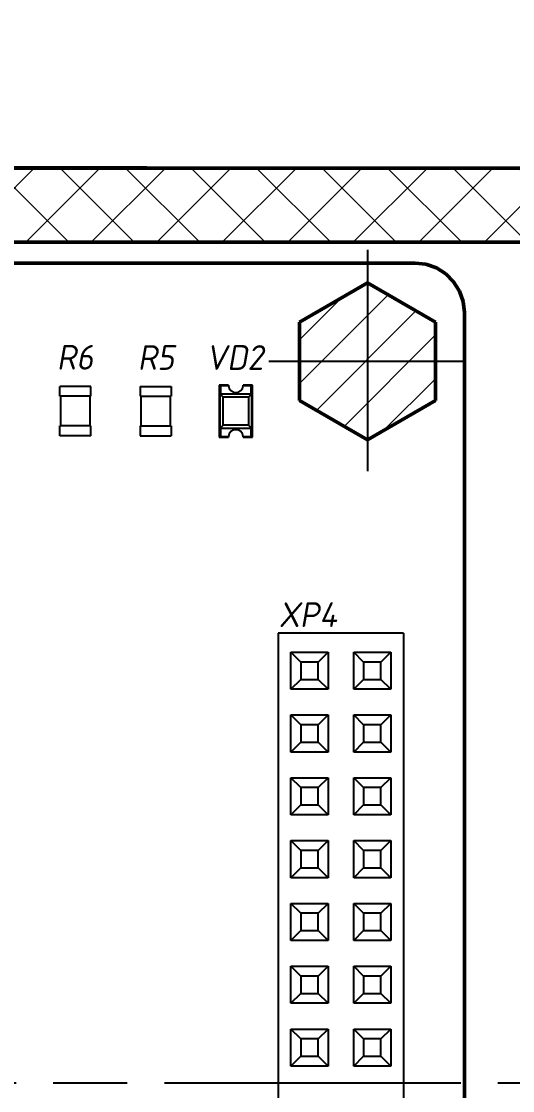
# Model space of a CAD drawing. Header units: inches. Extents: x -14 to 5184, y -66 to 1689.
# Drawn here: x 2701.32 to 2721.2, y 528.58 to 571.82 of the extents above; entities that cross this region are included whole.
import ezdxf

# ---------------------------------------------------------------- set-up
doc = ezdxf.new("R2010")
doc.units = ezdxf.units.IN
doc.header["$MEASUREMENT"] = 0
doc.linetypes.add('ACAD_ISO08W100', pattern=[36, 24, -3, 6, -3])
for name, color, linetype, lineweight in [('Видимые тонкие (ГОСТ)', 7, 'Continuous', 25), ('Видимый контур (ГОСТ)', 7, 'Continuous', 50), ('Маркер центра (ГОСТ)', 7, 'Continuous', 25), ('Осевая линия (ГОСТ)', 7, 'ACAD_ISO08W100', 25), ('Размер (ГОСТ)', 7, 'Continuous', 25), ('Штриховка (ГОСТ)', 7, 'Continuous', 18)]:
    doc.layers.add(name, color=color, linetype=linetype, lineweight=lineweight)
doc.styles.add('Standart 3.0', font='gost_b.ttf', dxfattribs={"oblique": 15, "height": 3})
doc.styles.add('Standart2', font='gost_b.ttf', dxfattribs={"oblique": 10, "height": 2})
doc.dimstyles.new('Обычный (ГОСТ)', dxfattribs={"dimscale": 0.5, "dimtxt": 3.5, "dimasz": 3.5, "dimexe": 1, "dimexo": 0, "dimgap": 0.5, "dimtad": 1, "dimrnd": 1e-08, "dimtxsty": 'Standart 3.0', "dimblk": 'Filled-1', "dimblk1": 'Filled-1', "dimblk2": 'Filled-1', "dimcen": 0.09, "dimdle": 15, "dimclrd": 256, "dimclre": 256, "dimclrt": 256, "dimazin": 2, "dimtfac": 0.714286, "dimtmove": 0, "dimatfit": 3, "dimfxl": 1, "dimtolj": 1, "dimlwd": 25, "dimlwe": 25, "dimarcsym": 0})

# ---------------------------------------------------------------- blocks, each defined once
blk = doc.blocks.new('Filled-1')
at = {"color": 0}
for p, q in [((0, 0), (-1, 0.143)), ((-1, 0.143), (-1, -0.143)), ((-1, 0), (0, 0)), ((-1, -0.143), (0, 0))]:
    blk.add_line(p, q, dxfattribs=at)
at = {"color": 0, "flags": 128}
blk.add_lwpolyline([(-1, -0.143), (0, 0), (-1, 0.143), (-1, -0.143)], dxfattribs=at)
at = {"color": 0}
blk.add_solid([(-1, -0.143), (0, 0), (-1, 0.143), (-1, -0.143)], dxfattribs=at)
blk = doc.blocks.new('*D138')
at = {"layer": 'Размер (ГОСТ)', "lineweight": 25, "ltscale": 0.5, "transparency": 16777216}
for p, q in [((2622.695, 560.882), (2622.695, 606.285)), ((2752.698, 560.882), (2752.698, 606.285)), ((2624.445, 605.785), (2750.948, 605.785))]:
    blk.add_line(p, q, dxfattribs=at)
at = {"layer": 'Размер (ГОСТ)', "lineweight": 25, "ltscale": 0.5, "transparency": 16777216, "xscale": 1.75, "yscale": 1.75, "zscale": 1.75, "rotation": 180}
blk.add_blockref('Filled-1', (2622.695, 605.785), dxfattribs=at)
at = {"layer": 'Размер (ГОСТ)', "lineweight": 25, "ltscale": 0.5, "transparency": 16777216, "xscale": 1.75, "yscale": 1.75, "zscale": 1.75}
blk.add_blockref('Filled-1', (2752.698, 605.785), dxfattribs=at)
at = {"layer": 'Размер (ГОСТ)', "ltscale": 0.5, "transparency": 16777216, "insert": (2687.697, 607.541), "char_height": 3, "width": 6.67032, "attachment_point": 5, "style": 'Standart 3.0'}
blk.add_mtext('\\A1;130{\\fGOST type B|b0|i0|c204|p0;*}', dxfattribs=at)
blk = doc.blocks.new('*D139')
at = {"layer": 'Размер (ГОСТ)', "lineweight": 25, "ltscale": 0.5, "transparency": 16777216}
for p, q in [((2634.695, 558.882), (2634.695, 576.285)), ((2740.695, 557.888), (2740.695, 576.285)), ((2636.445, 575.785), (2738.945, 575.785))]:
    blk.add_line(p, q, dxfattribs=at)
at = {"layer": 'Размер (ГОСТ)', "lineweight": 25, "ltscale": 0.5, "transparency": 16777216, "xscale": 1.75, "yscale": 1.75, "zscale": 1.75, "rotation": 180}
blk.add_blockref('Filled-1', (2634.695, 575.785), dxfattribs=at)
at = {"layer": 'Размер (ГОСТ)', "lineweight": 25, "ltscale": 0.5, "transparency": 16777216, "xscale": 1.75, "yscale": 1.75, "zscale": 1.75}
blk.add_blockref('Filled-1', (2740.695, 575.785), dxfattribs=at)
at = {"layer": 'Размер (ГОСТ)', "ltscale": 0.5, "transparency": 16777216, "insert": (2687.695, 577.541), "char_height": 3, "attachment_point": 5, "style": 'Standart 3.0'}
blk.add_mtext('\\A1;106*', dxfattribs=at)
blk = doc.blocks.new('*D140')
at = {"layer": 'Размер (ГОСТ)', "lineweight": 25, "ltscale": 0.5, "transparency": 16777216}
for p, q in [((2625.696, 552.882), (2625.696, 596.285)), ((2749.696, 552.888), (2749.696, 596.285)), ((2627.446, 595.785), (2747.946, 595.785))]:
    blk.add_line(p, q, dxfattribs=at)
at = {"layer": 'Размер (ГОСТ)', "lineweight": 25, "ltscale": 0.5, "transparency": 16777216, "xscale": 1.75, "yscale": 1.75, "zscale": 1.75, "rotation": 180}
blk.add_blockref('Filled-1', (2625.696, 595.785), dxfattribs=at)
at = {"layer": 'Размер (ГОСТ)', "lineweight": 25, "ltscale": 0.5, "transparency": 16777216, "xscale": 1.75, "yscale": 1.75, "zscale": 1.75}
blk.add_blockref('Filled-1', (2749.696, 595.785), dxfattribs=at)
at = {"layer": 'Размер (ГОСТ)', "ltscale": 0.5, "transparency": 16777216, "insert": (2687.696, 597.541), "char_height": 3, "attachment_point": 5, "style": 'Standart 3.0'}
blk.add_mtext('\\A1;124{\\fGOST type B|b0|i0|c204|p0;*}', dxfattribs=at)
blk = doc.blocks.new('*D145')
at = {"layer": 'Размер (ГОСТ)', "lineweight": 25, "ltscale": 0.5, "transparency": 16777216}
for p, q in [((2629.695, 557.882), (2629.695, 586.544)), ((2745.695, 557.888), (2745.695, 586.544)), ((2631.445, 586.044), (2743.945, 586.044))]:
    blk.add_line(p, q, dxfattribs=at)
at = {"layer": 'Размер (ГОСТ)', "lineweight": 25, "ltscale": 0.5, "transparency": 16777216, "xscale": 1.75, "yscale": 1.75, "zscale": 1.75, "rotation": 180}
blk.add_blockref('Filled-1', (2629.695, 586.044), dxfattribs=at)
at = {"layer": 'Размер (ГОСТ)', "lineweight": 25, "ltscale": 0.5, "transparency": 16777216, "xscale": 1.75, "yscale": 1.75, "zscale": 1.75}
blk.add_blockref('Filled-1', (2745.695, 586.044), dxfattribs=at)
at = {"layer": 'Размер (ГОСТ)', "ltscale": 0.5, "transparency": 16777216, "insert": (2687.695, 588.097), "char_height": 3, "attachment_point": 5, "style": 'Standart 3.0'}
blk.add_mtext('\\A1;116%%P{\\fGOST type B|b0|i0|c204|p0;0,2}', dxfattribs=at)
blk = doc.blocks.new('*D203')
at = {"layer": 'Размер (ГОСТ)', "lineweight": 25, "ltscale": 0.5, "transparency": 16777216}
for p, q in [((2589.079, 528.958), (2589.079, 615.736)), ((2786.29, 528.89), (2786.29, 615.736)), ((2590.829, 615.236), (2784.54, 615.236))]:
    blk.add_line(p, q, dxfattribs=at)
at = {"layer": 'Размер (ГОСТ)', "lineweight": 25, "ltscale": 0.5, "transparency": 16777216, "xscale": 1.75, "yscale": 1.75, "zscale": 1.75, "rotation": 180}
blk.add_blockref('Filled-1', (2589.079, 615.236), dxfattribs=at)
at = {"layer": 'Размер (ГОСТ)', "lineweight": 25, "ltscale": 0.5, "transparency": 16777216, "xscale": 1.75, "yscale": 1.75, "zscale": 1.75}
blk.add_blockref('Filled-1', (2786.29, 615.236), dxfattribs=at)
at = {"layer": 'Размер (ГОСТ)', "ltscale": 0.5, "transparency": 16777216, "insert": (2687.685, 617.289), "char_height": 3, "attachment_point": 5, "style": 'Standart 3.0'}
blk.add_mtext('\\A1;{\\fGOST type B|b0|i0|c204|p0;198}%%P{\\fGOST type B|b0|i0|c204|p0;0,4}', dxfattribs=at)
blk = doc.blocks.new('*D204')
at = {"layer": 'Видимые тонкие (ГОСТ)', "lineweight": 25, "ltscale": 0.5, "transparency": 16777216}
for p, q in [((2627.695, 565.882), (2808, 565.882)), ((2807.5, 564.132), (2807.5, 493.632)), ((2627.699, 491.882), (2808, 491.882))]:
    blk.add_line(p, q, dxfattribs=at)
at = {"layer": 'Видимые тонкие (ГОСТ)', "lineweight": 25, "ltscale": 0.5, "transparency": 16777216, "xscale": 1.75, "yscale": 1.75, "zscale": 1.75}
for p, rotation in [((2807.5, 565.882), 90), ((2807.5, 491.882), 270)]:
    blk.add_blockref('Filled-1', p, dxfattribs=dict(at, rotation=rotation))
at = {"layer": 'Видимые тонкие (ГОСТ)', "ltscale": 0.5, "transparency": 16777216, "insert": (2805.75, 530), "char_height": 3, "attachment_point": 5, "rotation": 90, "style": 'Standart 3.0'}
blk.add_mtext('\\A1;74*', dxfattribs=at)

msp = doc.modelspace()

# ---------------------------------------------------------------- hatches: boundary and pattern name
at = {"layer": 'Штриховка (ГОСТ)'}
h = msp.add_hatch(dxfattribs=at)
h.set_pattern_fill('ANSI37', color=256, scale=15, style=0)
h.set_pattern_definition([(45, (-764.6716, -5.0253), (-1.3258252, 1.3258252), []), (135, (-764.6716, -5.0253), (-1.3258252, -1.3258252), [])])
edge = h.paths.add_edge_path()
edge.add_ellipse((2627.6985, 496.8817), major_axis=(-5, -0.0003), ratio=1, start_angle=0, end_angle=90)
edge.add_line((2627.6987, 491.8817), (2747.6987, 491.8878))
edge.add_ellipse((2747.6985, 496.8878), major_axis=(0.0003, -5), ratio=1, start_angle=0, end_angle=90)
edge.add_line((2752.6985, 496.888), (2752.6952, 560.888))
edge.add_ellipse((2747.6952, 560.8878), major_axis=(5, 0.0003), ratio=1, start_angle=0, end_angle=90)
edge.add_line((2747.695, 565.8878), (2627.695, 565.8817))
edge.add_ellipse((2627.6952, 560.8817), major_axis=(-0.0003, 5), ratio=1, start_angle=0, end_angle=90)
edge.add_line((2622.6952, 560.8814), (2622.6985, 496.8814))
edge = h.paths.add_edge_path(flags=0)
edge.add_ellipse((2745.6983, 499.8877), major_axis=(-0.0002, 3.5), ratio=1, start_angle=0, end_angle=360)
edge = h.paths.add_edge_path(flags=0)
edge.add_ellipse((2745.6954, 557.8877), major_axis=(-0.0002, 3.5), ratio=1, start_angle=0, end_angle=360)
edge = h.paths.add_edge_path(flags=0)
edge.add_ellipse((2629.6954, 557.8818), major_axis=(-0.0002, 3.5), ratio=1, start_angle=0, end_angle=360)
edge = h.paths.add_edge_path(flags=0)
edge.add_ellipse((2629.6983, 499.8818), major_axis=(-0.0002, 3.5), ratio=1, start_angle=0, end_angle=360)
edge = h.paths.add_edge_path(flags=0)
edge.add_ellipse((2742.6955, 554.8875), major_axis=(-2, -0.0001), ratio=1, start_angle=0, end_angle=90)
edge.add_line((2742.6956, 552.8875), (2749.6956, 552.8879))
edge.add_line((2749.6956, 552.8879), (2749.6981, 504.8879))
edge.add_line((2749.6981, 504.8879), (2742.6981, 504.8875))
edge.add_ellipse((2742.6982, 502.8875), major_axis=(-0.0001, 2), ratio=1, start_angle=0, end_angle=90)
edge.add_line((2740.6982, 502.8874), (2740.6986, 494.8874))
edge.add_line((2740.6986, 494.8874), (2634.6986, 494.8821))
edge.add_line((2634.6986, 494.8821), (2634.6982, 502.8821))
edge.add_ellipse((2632.6982, 502.882), major_axis=(2, 0.0001), ratio=1, start_angle=0, end_angle=90)
edge.add_line((2632.6981, 504.882), (2625.6981, 504.8816))
edge.add_line((2625.6981, 504.8816), (2625.6956, 552.8816))
edge.add_line((2625.6956, 552.8816), (2632.6956, 552.882))
edge.add_ellipse((2632.6955, 554.882), major_axis=(0.0001, -2), ratio=1, start_angle=0, end_angle=90)
edge.add_line((2634.6955, 554.8821), (2634.6951, 562.8821))
edge.add_line((2634.6951, 562.8821), (2740.6951, 562.8874))
edge.add_line((2740.6951, 562.8874), (2740.6955, 554.8874))
h = msp.add_hatch(dxfattribs=at)
h.set_pattern_fill('ANSI31', color=256, scale=10, style=0)
h.set_pattern_definition([(45, (-764.6716, -5.0253), (-0.88388348, 0.88388348), [])])
h.paths.add_polyline_path([(2715.3237, 561.2475), (2718.0737, 559.6598), (2718.0737, 556.4843), (2715.3237, 554.8966), (2712.5737, 556.4843), (2712.5737, 559.6598)])

# ---------------------------------------------------------------- linework, layer by layer
at = {"layer": 'Видимые тонкие (ГОСТ)', "transparency": 33554687}
for p, q in [((2704.1293, 557.0586), (2702.8693, 557.0586)), ((2702.8693, 556.6586), (2702.8693, 557.0586)), ((2704.1293, 556.6586), (2704.1293, 557.0586)), ((2706.1192, 557.0586), (2707.3792, 557.0586)), ((2706.1192, 557.0586), (2706.1192, 556.6586)), ((2707.3792, 557.0586), (2707.3792, 556.6586)), ((2709.6993, 557.1086), (2709.3243, 557.1086)), ((2709.3243, 557.1086), (2709.3243, 555.0086)), ((2709.3743, 557.0795), (2709.3743, 556.7586)), ((2709.7007, 557.0795), (2709.3743, 557.0795)), ((2710.6243, 557.0795), (2710.2978, 557.0795)), ((2710.6743, 557.1086), (2710.2993, 557.1086)), ((2710.6243, 556.7586), (2710.6243, 557.0795)), ((2710.6743, 555.0086), (2710.6743, 557.1086)), ((2704.1293, 556.6586), (2702.8693, 556.6586)), ((2702.8993, 556.6586), (2702.8993, 555.4586)), ((2704.0993, 555.4586), (2704.0993, 556.6586)), ((2706.1192, 556.6586), (2707.3792, 556.6586)), ((2706.1492, 556.6586), (2706.1492, 555.4586)), ((2707.3492, 555.4586), (2707.3492, 556.6586)), ((2709.3493, 556.7586), (2709.3519, 556.7586)), ((2709.3493, 556.7586), (2709.3493, 555.3586)), ((2709.3743, 556.7586), (2709.3519, 556.7586)), ((2709.4832, 556.6273), (2709.3519, 556.7586)), ((2709.3743, 556.7586), (2710.6243, 556.7586)), ((2710.5153, 556.6273), (2709.4832, 556.6273)), ((2709.4832, 555.4899), (2709.4832, 556.6273)), ((2710.6466, 556.7586), (2710.5153, 556.6273)), ((2710.5153, 556.6273), (2710.5153, 555.4899)), ((2710.6466, 556.7586), (2710.6243, 556.7586)), ((2710.6466, 556.7586), (2710.6493, 556.7586)), ((2710.6493, 555.3586), (2710.6493, 556.7586)), ((2704.1293, 555.4586), (2702.8693, 555.4586)), ((2702.8693, 555.0586), (2702.8693, 555.4586)), ((2704.1293, 555.0586), (2704.1293, 555.4586)), ((2706.1192, 555.4586), (2707.3792, 555.4586)), ((2706.1192, 555.4586), (2706.1192, 555.0586)), ((2707.3792, 555.4586), (2707.3792, 555.0586)), ((2709.3493, 555.3586), (2709.3519, 555.3586)), ((2709.3519, 555.3586), (2709.4832, 555.4899)), ((2709.3743, 555.3586), (2709.3519, 555.3586)), ((2709.3743, 555.3586), (2709.3743, 555.0377)), ((2710.6243, 555.3586), (2709.3743, 555.3586)), ((2710.5153, 555.4899), (2709.4832, 555.4899)), ((2710.5153, 555.4899), (2710.6466, 555.3586)), ((2710.6466, 555.3586), (2710.6243, 555.3586)), ((2710.6243, 555.0377), (2710.6243, 555.3586)), ((2710.6466, 555.3586), (2710.6493, 555.3586)), ((2704.1293, 555.0586), (2702.8693, 555.0586)), ((2706.1192, 555.0586), (2707.3792, 555.0586)), ((2709.3243, 555.0086), (2709.6993, 555.0086)), ((2709.3743, 555.0377), (2709.7007, 555.0377)), ((2710.2978, 555.0377), (2710.6243, 555.0377)), ((2710.2993, 555.0086), (2710.6743, 555.0086)), ((2716.7893, 547.0837), (2711.7093, 547.0837)), ((2711.7093, 547.0837), (2711.7093, 511.0846)), ((2716.7893, 547.0837), (2716.7893, 511.0846)), ((2712.2293, 544.8137), (2712.2293, 546.3137)), ((2712.2293, 546.3137), (2713.7293, 546.3137)), ((2712.6293, 545.9137), (2712.2293, 546.3137)), ((2713.3293, 545.9137), (2713.7293, 546.3137)), ((2713.7293, 546.3137), (2713.7293, 544.8137)), ((2714.7693, 546.3137), (2716.2693, 546.3137)), ((2714.7693, 544.8137), (2714.7693, 546.3137)), ((2715.1693, 545.9137), (2714.7693, 546.3137)), ((2715.8693, 545.9137), (2716.2693, 546.3137)), ((2716.2693, 546.3137), (2716.2693, 544.8137)), ((2712.6293, 545.9137), (2712.6293, 545.2137)), ((2713.3293, 545.9137), (2712.6293, 545.9137)), ((2713.3293, 545.2137), (2713.3293, 545.9137)), ((2715.1693, 545.9137), (2715.1693, 545.2137)), ((2715.8693, 545.9137), (2715.1693, 545.9137)), ((2715.8693, 545.2137), (2715.8693, 545.9137)), ((2712.2293, 544.8137), (2712.6293, 545.2137)), ((2712.6293, 545.2137), (2713.3293, 545.2137)), ((2713.7293, 544.8137), (2713.3293, 545.2137)), ((2714.7693, 544.8137), (2715.1693, 545.2137)), ((2715.1693, 545.2137), (2715.8693, 545.2137)), ((2716.2693, 544.8137), (2715.8693, 545.2137)), ((2713.7293, 544.8137), (2712.2293, 544.8137)), ((2716.2693, 544.8137), (2714.7693, 544.8137)), ((2712.2293, 543.7737), (2713.7293, 543.7737)), ((2712.2293, 542.2737), (2712.2293, 543.7737)), ((2712.6293, 543.3737), (2712.2293, 543.7737)), ((2712.2293, 542.2737), (2712.2293, 543.7737)), ((2712.2293, 543.7737), (2713.7293, 543.7737)), ((2712.6293, 543.3737), (2712.2293, 543.7737)), ((2713.3293, 543.3737), (2713.7293, 543.7737)), ((2713.3293, 543.3737), (2713.7293, 543.7737)), ((2713.7293, 543.7737), (2713.7293, 542.2737)), ((2713.7293, 543.7737), (2713.7293, 542.2737)), ((2714.7693, 543.7737), (2716.2693, 543.7737)), ((2714.7693, 542.2737), (2714.7693, 543.7737)), ((2715.1693, 543.3737), (2714.7693, 543.7737)), ((2714.7693, 543.7737), (2716.2693, 543.7737)), ((2714.7693, 542.2737), (2714.7693, 543.7737)), ((2715.1693, 543.3737), (2714.7693, 543.7737)), ((2715.8693, 543.3737), (2716.2693, 543.7737)), ((2715.8693, 543.3737), (2716.2693, 543.7737)), ((2716.2693, 543.7737), (2716.2693, 542.2737)), ((2716.2693, 543.7737), (2716.2693, 542.2737)), ((2712.6293, 543.3737), (2712.6293, 542.6737)), ((2713.3293, 543.3737), (2712.6293, 543.3737)), ((2712.6293, 543.3737), (2712.6293, 542.6737)), ((2713.3293, 543.3737), (2712.6293, 543.3737)), ((2713.3293, 542.6737), (2713.3293, 543.3737)), ((2713.3293, 542.6737), (2713.3293, 543.3737)), ((2715.1693, 543.3737), (2715.1693, 542.6737)), ((2715.8693, 543.3737), (2715.1693, 543.3737)), ((2715.1693, 543.3737), (2715.1693, 542.6737)), ((2715.8693, 543.3737), (2715.1693, 543.3737)), ((2715.8693, 542.6737), (2715.8693, 543.3737)), ((2715.8693, 542.6737), (2715.8693, 543.3737)), ((2712.2293, 542.2737), (2712.6293, 542.6737)), ((2712.2293, 542.2737), (2712.6293, 542.6737)), ((2712.6293, 542.6737), (2713.3293, 542.6737)), ((2712.6293, 542.6737), (2713.3293, 542.6737)), ((2713.7293, 542.2737), (2713.3293, 542.6737)), ((2713.7293, 542.2737), (2713.3293, 542.6737)), ((2714.7693, 542.2737), (2715.1693, 542.6737)), ((2714.7693, 542.2737), (2715.1693, 542.6737)), ((2715.1693, 542.6737), (2715.8693, 542.6737)), ((2715.1693, 542.6737), (2715.8693, 542.6737)), ((2716.2693, 542.2737), (2715.8693, 542.6737)), ((2716.2693, 542.2737), (2715.8693, 542.6737)), ((2713.7293, 542.2737), (2712.2293, 542.2737)), ((2713.7293, 542.2737), (2712.2293, 542.2737)), ((2716.2693, 542.2737), (2714.7693, 542.2737)), ((2716.2693, 542.2737), (2714.7693, 542.2737)), ((2712.2293, 541.2337), (2713.7293, 541.2337)), ((2712.2293, 539.7337), (2712.2293, 541.2337)), ((2712.6293, 540.8337), (2712.2293, 541.2337)), ((2712.2293, 539.7337), (2712.2293, 541.2337)), ((2712.2293, 541.2337), (2713.7293, 541.2337)), ((2712.6293, 540.8337), (2712.2293, 541.2337)), ((2713.3293, 540.8337), (2713.7293, 541.2337)), ((2713.3293, 540.8337), (2713.7293, 541.2337)), ((2713.7293, 541.2337), (2713.7293, 539.7337)), ((2713.7293, 541.2337), (2713.7293, 539.7337)), ((2714.7693, 541.2337), (2716.2693, 541.2337)), ((2714.7693, 539.7337), (2714.7693, 541.2337)), ((2715.1693, 540.8337), (2714.7693, 541.2337)), ((2714.7693, 541.2337), (2716.2693, 541.2337)), ((2714.7693, 539.7337), (2714.7693, 541.2337)), ((2715.1693, 540.8337), (2714.7693, 541.2337)), ((2715.8693, 540.8337), (2716.2693, 541.2337)), ((2715.8693, 540.8337), (2716.2693, 541.2337)), ((2716.2693, 541.2337), (2716.2693, 539.7337)), ((2716.2693, 541.2337), (2716.2693, 539.7337)), ((2712.6293, 540.8337), (2712.6293, 540.1337)), ((2713.3293, 540.8337), (2712.6293, 540.8337)), ((2712.6293, 540.8337), (2712.6293, 540.1337)), ((2713.3293, 540.8337), (2712.6293, 540.8337)), ((2713.3293, 540.1337), (2713.3293, 540.8337)), ((2713.3293, 540.1337), (2713.3293, 540.8337)), ((2715.1693, 540.8337), (2715.1693, 540.1337)), ((2715.8693, 540.8337), (2715.1693, 540.8337)), ((2715.1693, 540.8337), (2715.1693, 540.1337)), ((2715.8693, 540.8337), (2715.1693, 540.8337)), ((2715.8693, 540.1337), (2715.8693, 540.8337)), ((2715.8693, 540.1337), (2715.8693, 540.8337)), ((2712.2293, 539.7337), (2712.6293, 540.1337)), ((2712.2293, 539.7337), (2712.6293, 540.1337)), ((2712.6293, 540.1337), (2713.3293, 540.1337)), ((2712.6293, 540.1337), (2713.3293, 540.1337)), ((2713.7293, 539.7337), (2713.3293, 540.1337)), ((2713.7293, 539.7337), (2713.3293, 540.1337)), ((2714.7693, 539.7337), (2715.1693, 540.1337)), ((2714.7693, 539.7337), (2715.1693, 540.1337)), ((2715.1693, 540.1337), (2715.8693, 540.1337)), ((2715.1693, 540.1337), (2715.8693, 540.1337)), ((2716.2693, 539.7337), (2715.8693, 540.1337)), ((2716.2693, 539.7337), (2715.8693, 540.1337)), ((2713.7293, 539.7337), (2712.2293, 539.7337)), ((2713.7293, 539.7337), (2712.2293, 539.7337)), ((2716.2693, 539.7337), (2714.7693, 539.7337)), ((2716.2693, 539.7337), (2714.7693, 539.7337)), ((2712.2293, 538.6937), (2713.7293, 538.6937)), ((2712.2293, 537.1937), (2712.2293, 538.6937)), ((2712.6293, 538.2937), (2712.2293, 538.6937)), ((2712.2293, 537.1937), (2712.2293, 538.6937)), ((2712.2293, 538.6937), (2713.7293, 538.6937)), ((2712.6293, 538.2937), (2712.2293, 538.6937)), ((2713.3293, 538.2937), (2713.7293, 538.6937)), ((2713.3293, 538.2937), (2713.7293, 538.6937)), ((2713.7293, 538.6937), (2713.7293, 537.1937)), ((2713.7293, 538.6937), (2713.7293, 537.1937)), ((2714.7693, 538.6937), (2716.2693, 538.6937)), ((2714.7693, 537.1937), (2714.7693, 538.6937)), ((2715.1693, 538.2937), (2714.7693, 538.6937)), ((2714.7693, 538.6937), (2716.2693, 538.6937)), ((2714.7693, 537.1937), (2714.7693, 538.6937)), ((2715.1693, 538.2937), (2714.7693, 538.6937)), ((2715.8693, 538.2937), (2716.2693, 538.6937)), ((2715.8693, 538.2937), (2716.2693, 538.6937)), ((2716.2693, 538.6937), (2716.2693, 537.1937)), ((2716.2693, 538.6937), (2716.2693, 537.1937)), ((2712.6293, 538.2937), (2712.6293, 537.5937)), ((2713.3293, 538.2937), (2712.6293, 538.2937)), ((2712.6293, 538.2937), (2712.6293, 537.5937)), ((2713.3293, 538.2937), (2712.6293, 538.2937)), ((2713.3293, 537.5937), (2713.3293, 538.2937)), ((2713.3293, 537.5937), (2713.3293, 538.2937)), ((2715.1693, 538.2937), (2715.1693, 537.5937)), ((2715.8693, 538.2937), (2715.1693, 538.2937)), ((2715.1693, 538.2937), (2715.1693, 537.5937)), ((2715.8693, 538.2937), (2715.1693, 538.2937)), ((2715.8693, 537.5937), (2715.8693, 538.2937)), ((2715.8693, 537.5937), (2715.8693, 538.2937)), ((2712.2293, 537.1937), (2712.6293, 537.5937)), ((2712.2293, 537.1937), (2712.6293, 537.5937)), ((2712.6293, 537.5937), (2713.3293, 537.5937)), ((2712.6293, 537.5937), (2713.3293, 537.5937)), ((2713.7293, 537.1937), (2713.3293, 537.5937)), ((2713.7293, 537.1937), (2713.3293, 537.5937)), ((2714.7693, 537.1937), (2715.1693, 537.5937)), ((2714.7693, 537.1937), (2715.1693, 537.5937)), ((2715.1693, 537.5937), (2715.8693, 537.5937)), ((2715.1693, 537.5937), (2715.8693, 537.5937)), ((2716.2693, 537.1937), (2715.8693, 537.5937)), ((2716.2693, 537.1937), (2715.8693, 537.5937)), ((2713.7293, 537.1937), (2712.2293, 537.1937)), ((2713.7293, 537.1937), (2712.2293, 537.1937)), ((2716.2693, 537.1937), (2714.7693, 537.1937)), ((2716.2693, 537.1937), (2714.7693, 537.1937)), ((2712.2293, 536.1537), (2713.7293, 536.1537)), ((2712.2293, 534.6537), (2712.2293, 536.1537)), ((2712.6293, 535.7537), (2712.2293, 536.1537)), ((2712.2293, 534.6537), (2712.2293, 536.1537)), ((2712.2293, 536.1537), (2713.7293, 536.1537)), ((2712.6293, 535.7537), (2712.2293, 536.1537)), ((2713.3293, 535.7537), (2713.7293, 536.1537)), ((2713.3293, 535.7537), (2713.7293, 536.1537)), ((2713.7293, 536.1537), (2713.7293, 534.6537)), ((2713.7293, 536.1537), (2713.7293, 534.6537)), ((2714.7693, 536.1537), (2716.2693, 536.1537)), ((2714.7693, 534.6537), (2714.7693, 536.1537)), ((2715.1693, 535.7537), (2714.7693, 536.1537)), ((2714.7693, 536.1537), (2716.2693, 536.1537)), ((2714.7693, 534.6537), (2714.7693, 536.1537)), ((2715.1693, 535.7537), (2714.7693, 536.1537)), ((2715.8693, 535.7537), (2716.2693, 536.1537)), ((2715.8693, 535.7537), (2716.2693, 536.1537)), ((2716.2693, 536.1537), (2716.2693, 534.6537)), ((2716.2693, 536.1537), (2716.2693, 534.6537)), ((2712.6293, 535.7537), (2712.6293, 535.0537)), ((2713.3293, 535.7537), (2712.6293, 535.7537)), ((2712.6293, 535.7537), (2712.6293, 535.0537)), ((2713.3293, 535.7537), (2712.6293, 535.7537)), ((2713.3293, 535.0537), (2713.3293, 535.7537)), ((2713.3293, 535.0537), (2713.3293, 535.7537)), ((2715.1693, 535.7537), (2715.1693, 535.0537)), ((2715.8693, 535.7537), (2715.1693, 535.7537)), ((2715.1693, 535.7537), (2715.1693, 535.0537)), ((2715.8693, 535.7537), (2715.1693, 535.7537)), ((2715.8693, 535.0537), (2715.8693, 535.7537)), ((2715.8693, 535.0537), (2715.8693, 535.7537)), ((2712.2293, 534.6537), (2712.6293, 535.0537)), ((2712.2293, 534.6537), (2712.6293, 535.0537)), ((2712.6293, 535.0537), (2713.3293, 535.0537)), ((2712.6293, 535.0537), (2713.3293, 535.0537)), ((2713.7293, 534.6537), (2713.3293, 535.0537)), ((2713.7293, 534.6537), (2713.3293, 535.0537)), ((2714.7693, 534.6537), (2715.1693, 535.0537)), ((2714.7693, 534.6537), (2715.1693, 535.0537)), ((2715.1693, 535.0537), (2715.8693, 535.0537)), ((2715.1693, 535.0537), (2715.8693, 535.0537)), ((2716.2693, 534.6537), (2715.8693, 535.0537)), ((2716.2693, 534.6537), (2715.8693, 535.0537)), ((2713.7293, 534.6537), (2712.2293, 534.6537)), ((2713.7293, 534.6537), (2712.2293, 534.6537)), ((2716.2693, 534.6537), (2714.7693, 534.6537)), ((2716.2693, 534.6537), (2714.7693, 534.6537)), ((2712.2293, 533.6137), (2713.7293, 533.6137)), ((2712.2293, 532.1137), (2712.2293, 533.6137)), ((2712.6293, 533.2137), (2712.2293, 533.6137)), ((2712.2293, 532.1137), (2712.2293, 533.6137)), ((2712.2293, 533.6137), (2713.7293, 533.6137)), ((2712.6293, 533.2137), (2712.2293, 533.6137)), ((2713.3293, 533.2137), (2713.7293, 533.6137)), ((2713.3293, 533.2137), (2713.7293, 533.6137)), ((2713.7293, 533.6137), (2713.7293, 532.1137)), ((2713.7293, 533.6137), (2713.7293, 532.1137)), ((2714.7693, 533.6137), (2716.2693, 533.6137)), ((2714.7693, 532.1137), (2714.7693, 533.6137)), ((2715.1693, 533.2137), (2714.7693, 533.6137)), ((2714.7693, 533.6137), (2716.2693, 533.6137)), ((2714.7693, 532.1137), (2714.7693, 533.6137)), ((2715.1693, 533.2137), (2714.7693, 533.6137)), ((2715.8693, 533.2137), (2716.2693, 533.6137)), ((2715.8693, 533.2137), (2716.2693, 533.6137)), ((2716.2693, 533.6137), (2716.2693, 532.1137)), ((2716.2693, 533.6137), (2716.2693, 532.1137)), ((2712.6293, 533.2137), (2712.6293, 532.5137)), ((2713.3293, 533.2137), (2712.6293, 533.2137)), ((2712.6293, 533.2137), (2712.6293, 532.5137)), ((2713.3293, 533.2137), (2712.6293, 533.2137)), ((2713.3293, 532.5137), (2713.3293, 533.2137)), ((2713.3293, 532.5137), (2713.3293, 533.2137)), ((2715.1693, 533.2137), (2715.1693, 532.5137)), ((2715.8693, 533.2137), (2715.1693, 533.2137)), ((2715.1693, 533.2137), (2715.1693, 532.5137)), ((2715.8693, 533.2137), (2715.1693, 533.2137)), ((2715.8693, 532.5137), (2715.8693, 533.2137)), ((2715.8693, 532.5137), (2715.8693, 533.2137)), ((2712.2293, 532.1137), (2712.6293, 532.5137)), ((2712.2293, 532.1137), (2712.6293, 532.5137)), ((2712.6293, 532.5137), (2713.3293, 532.5137)), ((2712.6293, 532.5137), (2713.3293, 532.5137)), ((2713.7293, 532.1137), (2713.3293, 532.5137)), ((2713.7293, 532.1137), (2713.3293, 532.5137)), ((2714.7693, 532.1137), (2715.1693, 532.5137)), ((2714.7693, 532.1137), (2715.1693, 532.5137)), ((2715.1693, 532.5137), (2715.8693, 532.5137)), ((2715.1693, 532.5137), (2715.8693, 532.5137)), ((2716.2693, 532.1137), (2715.8693, 532.5137)), ((2716.2693, 532.1137), (2715.8693, 532.5137)), ((2713.7293, 532.1137), (2712.2293, 532.1137)), ((2713.7293, 532.1137), (2712.2293, 532.1137)), ((2716.2693, 532.1137), (2714.7693, 532.1137)), ((2716.2693, 532.1137), (2714.7693, 532.1137)), ((2712.2293, 531.0737), (2713.7293, 531.0737)), ((2712.2293, 529.5737), (2712.2293, 531.0737)), ((2712.6293, 530.6737), (2712.2293, 531.0737)), ((2712.2293, 529.5737), (2712.2293, 531.0737)), ((2712.2293, 531.0737), (2713.7293, 531.0737)), ((2712.6293, 530.6737), (2712.2293, 531.0737)), ((2713.3293, 530.6737), (2713.7293, 531.0737)), ((2713.3293, 530.6737), (2713.7293, 531.0737)), ((2713.7293, 531.0737), (2713.7293, 529.5737)), ((2713.7293, 531.0737), (2713.7293, 529.5737)), ((2714.7693, 531.0737), (2716.2693, 531.0737)), ((2714.7693, 529.5737), (2714.7693, 531.0737)), ((2715.1693, 530.6737), (2714.7693, 531.0737)), ((2714.7693, 531.0737), (2716.2693, 531.0737)), ((2714.7693, 529.5737), (2714.7693, 531.0737)), ((2715.1693, 530.6737), (2714.7693, 531.0737)), ((2715.8693, 530.6737), (2716.2693, 531.0737)), ((2715.8693, 530.6737), (2716.2693, 531.0737)), ((2716.2693, 531.0737), (2716.2693, 529.5737)), ((2716.2693, 531.0737), (2716.2693, 529.5737)), ((2712.6293, 530.6737), (2712.6293, 529.9737)), ((2713.3293, 530.6737), (2712.6293, 530.6737)), ((2712.6293, 530.6737), (2712.6293, 529.9737)), ((2713.3293, 530.6737), (2712.6293, 530.6737)), ((2713.3293, 529.9737), (2713.3293, 530.6737)), ((2713.3293, 529.9737), (2713.3293, 530.6737)), ((2715.1693, 530.6737), (2715.1693, 529.9737)), ((2715.8693, 530.6737), (2715.1693, 530.6737)), ((2715.1693, 530.6737), (2715.1693, 529.9737)), ((2715.8693, 530.6737), (2715.1693, 530.6737)), ((2715.8693, 529.9737), (2715.8693, 530.6737)), ((2715.8693, 529.9737), (2715.8693, 530.6737)), ((2712.2293, 529.5737), (2712.6293, 529.9737)), ((2712.2293, 529.5737), (2712.6293, 529.9737)), ((2712.6293, 529.9737), (2713.3293, 529.9737)), ((2712.6293, 529.9737), (2713.3293, 529.9737)), ((2713.7293, 529.5737), (2713.3293, 529.9737)), ((2713.7293, 529.5737), (2713.3293, 529.9737)), ((2714.7693, 529.5737), (2715.1693, 529.9737)), ((2714.7693, 529.5737), (2715.1693, 529.9737)), ((2715.1693, 529.9737), (2715.8693, 529.9737)), ((2715.1693, 529.9737), (2715.8693, 529.9737)), ((2716.2693, 529.5737), (2715.8693, 529.9737)), ((2716.2693, 529.5737), (2715.8693, 529.9737)), ((2713.7293, 529.5737), (2712.2293, 529.5737)), ((2713.7293, 529.5737), (2712.2293, 529.5737)), ((2716.2693, 529.5737), (2714.7693, 529.5737)), ((2716.2693, 529.5737), (2714.7693, 529.5737))]:
    msp.add_line(p, q, dxfattribs=at)
for centre, start, end in [((2709.9993, 557.1086), 180.00001, 185.55921), ((2709.9993, 557.1086), 185.55921, 354.44081), ((2709.9993, 557.1086), 354.44081, 0.00001), ((2709.9993, 555.0086), 5.55921, 174.44081), ((2709.9993, 555.0086), 174.44081, 180.00001), ((2709.9993, 555.0086), 0.00001, 5.55921)]:
    msp.add_arc(centre, 0.3, start, end, dxfattribs=at)
at = {"layer": 'Видимый контур (ГОСТ)'}
for p, q in [((2627.695, 565.8817), (2747.695, 565.8878)), ((2627.6983, 565.8877), (2745.6966, 565.8877)), ((2669.1624, 565.8957), (2706.2342, 565.8957)), ((2740.6951, 562.8874), (2634.6951, 562.8821)), ((2712.5737, 559.6598), (2715.3237, 561.2475)), ((2715.3237, 561.2475), (2718.0737, 559.6598)), ((2712.5737, 556.4843), (2712.5737, 559.6598)), ((2718.0737, 559.6598), (2718.0737, 556.4843)), ((2715.3237, 554.8966), (2712.5737, 556.4843)), ((2718.0737, 556.4843), (2715.3237, 554.8966))]:
    msp.add_line(p, q, dxfattribs=at)
at = {"layer": 'Видимый контур (ГОСТ)', "transparency": 33554687}
for p, q in [((2717.2493, 562.0456), (2658.2493, 562.0456)), ((2717.6943, 561.9946), (2717.2493, 562.0456)), ((2718.1173, 561.8476), (2717.6943, 561.9946)), ((2718.4963, 561.6086), (2718.1173, 561.8476)), ((2718.8133, 561.2926), (2718.4963, 561.6086)), ((2719.0513, 560.9126), (2718.8133, 561.2926)), ((2719.1993, 560.4906), (2719.0513, 560.9126)), ((2719.2493, 560.0456), (2719.1993, 560.4906)), ((2719.2493, 498.0456), (2719.2493, 560.0456))]:
    msp.add_line(p, q, dxfattribs=at)
at = {"layer": 'Видимый контур (ГОСТ)'}
msp.add_open_spline([(2706.2342, 565.8957), (2706.3016, 565.8957), (2706.3705, 565.8931), (2706.441, 565.8877)], degree=3, dxfattribs=at)
at = {"layer": 'Маркер центра (ГОСТ)', "ltscale": 0.5}
for p, q in [((2715.3237, 562.5772), (2715.3237, 553.6329)), ((2711.3339, 558.072), (2719.3237, 558.072))]:
    msp.add_line(p, q, dxfattribs=at)
at = {"layer": 'Осевая линия (ГОСТ)', "linetype": 'ACAD_ISO08W100', "ltscale": 0.5}
msp.add_line((2791.104, 528.8906), (2584.1207, 528.8791), dxfattribs=at)

# ---------------------------------------------------------------- texts
at = {"layer": 'Видимые тонкие (ГОСТ)', "color": 0, "transparency": 33554687, "char_height": 1, "attachment_point": 1, "style": 'Standart2'}
for s, insert in [('R6', (2702.7525, 558.7366)), ('R5', (2706.0283, 558.7267)), ('VD2', (2708.7858, 558.7269)), ('XP4', (2711.729, 548.3289))]:
    msp.add_mtext_dynamic_manual_height_columns(s, width=2.880706, gutter_width=6.5, heights=[0], dxfattribs=dict(at, insert=insert))

# ---------------------------------------------------------------- dimensions: what is measured, and where the dimension line sits
at = {"layer": 'Видимые тонкие (ГОСТ)', "ltscale": 0.5}
dim = msp.add_linear_dim(base=(2807.5, 491.8817), p1=(2627.695, 565.8817), p2=(2627.6987, 491.8817), angle=90, text='<>*', dimstyle='Обычный (ГОСТ)', dxfattribs=at)
dim.commit()
dim.dimension.update_dxf_attribs({"geometry": '*D204', "text_midpoint": (2807.5, 530), "dimtype": 160})
at = {"layer": 'Размер (ГОСТ)', "ltscale": 0.5}
for base, p1, p2, text, picture, middle in [((2786.2899, 615.2356), (2589.0792, 528.9579), (2786.2899, 528.8904), '{\\fGOST type B|b0|i0|c204|p0;198}%%P{\\fGOST type B|b0|i0|c204|p0;0,4}', '*D203', (2687.6845, 615.2356)), ((2752.6983, 605.785), (2622.6952, 560.8817), (2752.6983, 560.8817), '<>{\\fGOST type B|b0|i0|c204|p0;*}', '*D138', (2687.6968, 605.785)), ((2749.6956, 595.785), (2625.6956, 552.8816), (2749.6956, 552.8879), '<>{\\fGOST type B|b0|i0|c204|p0;*}', '*D140', (2687.6956, 595.785)), ((2745.6954, 586.0435), (2629.6954, 557.8818), (2745.6954, 557.8877), '<>%%P{\\fGOST type B|b0|i0|c204|p0;0,2}', '*D145', (2687.6954, 586.0435)), ((2740.6954, 575.785), (2634.6953, 558.8821), (2740.6954, 557.8877), '<>*', '*D139', (2687.6954, 575.785))]:
    dim = msp.add_linear_dim(base=base, p1=p1, p2=p2, text=text, dimstyle='Обычный (ГОСТ)', dxfattribs=at)
    dim.commit()
    dim.dimension.update_dxf_attribs({"geometry": picture, "text_midpoint": middle, "dimtype": 160})

doc.saveas('drawing.dxf')
